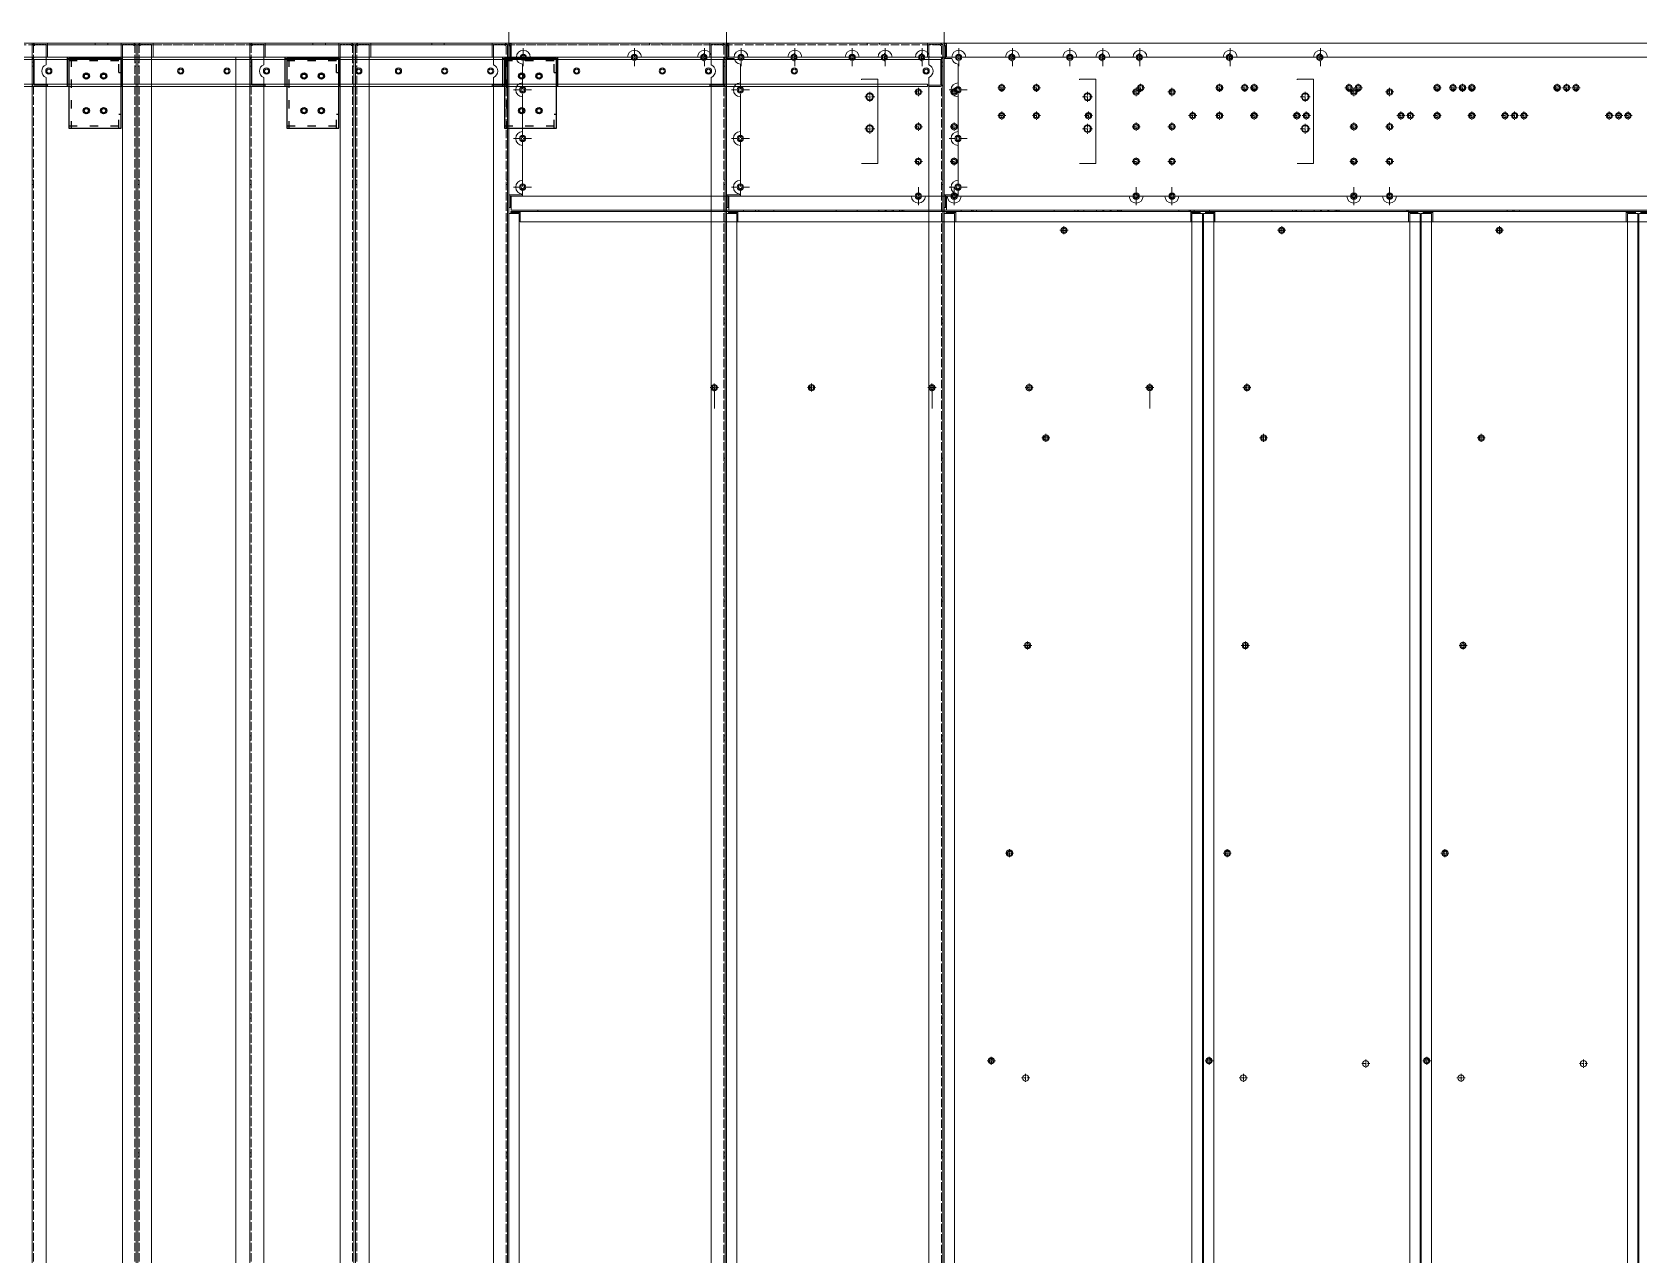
# Model space of a CAD drawing. Header units: millimetres. Extents: x -664082 to 30827, y -141530 to 21962.
# Drawn here: x -656268 to -653954, y -133799 to -132039 of the extents above; entities that cross this region are included whole.
import ezdxf

# ---------------------------------------------------------------- set-up
doc = ezdxf.new("R2010")
doc.units = ezdxf.units.MM
for name, pattern in [('DASHDOT', [18.5, 12, -3, 0.5, -3]), ('DASHED', [15, 12, -3]), ('DASHSPACE', [30, 12, -18])]:
    doc.linetypes.add(name, pattern=pattern)

# ---------------------------------------------------------------- blocks, each defined once
blk = doc.blocks.new('5679796')
at = {"color": 7, "lineweight": 13, "ltscale": 0.027667}
for p, q in [((165481.5, 14310.4), (165481.5, 14327)), ((165483.5, 14310.4), (165483.5, 14327)), ((165481.5, 13335.8), (165481.5, 13352.4)), ((165483.5, 13335.8), (165483.5, 13352.4))]:
    blk.add_line(p, q, dxfattribs=at)
at = {"color": 7, "lineweight": 13, "ltscale": 0.061}
for p, q in [((165520.1, 14327.5), (165483.5, 14327.5)), ((165483.5, 13335.3), (165520.1, 13335.3))]:
    blk.add_line(p, q, dxfattribs=at)
at = {"color": 7, "lineweight": 13, "ltscale": 0.031833}
for p, q in [((165483.5, 14308.4), (165483.5, 14327.5)), ((165483.5, 13335.3), (165483.5, 13354.4))]:
    blk.add_line(p, q, dxfattribs=at)
at = {"color": 7, "lineweight": 13, "ltscale": 0.060846}
blk.add_line((165483.6, 14327.5), (165520.1, 14327.5), dxfattribs=at)
at = {"color": 7, "lineweight": 13, "ltscale": 0.058667}
for p, q in [((165484.9, 14330.4), (165520.1, 14330.4)), ((165520.1, 14328.4), (165484.9, 14328.4)), ((165520.1, 13334.4), (165484.9, 13334.4)), ((165484.9, 13332.4), (165520.1, 13332.4))]:
    blk.add_line(p, q, dxfattribs=at)
at = {"color": 7, "lineweight": 13, "ltscale": 0.004007}
for p, q in [((165522.5, 14328.4), (165520.1, 14328.4)), ((165522.5, 13334.4), (165520.1, 13334.4))]:
    blk.add_line(p, q, dxfattribs=at)
at = {"color": 7, "lineweight": 13, "ltscale": 0.0015}
for p, q in [((165520.1, 14328.4), (165520.1, 14327.5)), ((165520.1, 14327.5), (165520.1, 14328.4)), ((165520.1, 13335.3), (165520.1, 13334.4)), ((165520.1, 13334.4), (165520.1, 13335.3))]:
    blk.add_line(p, q, dxfattribs=at)
at = {"color": 7, "lineweight": 13}
for p, q in [((165520.1, 14327.5), (165520.1, 13965.9)), ((165523.5, 14327), (165523.5, 13335.8)), ((165481.5, 14308.4), (165481.5, 13965.9)), ((165481.5, 14308.4), (165481.5, 13965.9)), ((165484.9, 14308.4), (165484.9, 13965.9)), ((165481.5, 13886.9), (165481.5, 13354.4)), ((165481.5, 13886.9), (165481.5, 13354.4)), ((165484.9, 13886.9), (165484.9, 13354.4)), ((165520.1, 13886.9), (165520.1, 13335.3))]:
    blk.add_line(p, q, dxfattribs=at)
at = {"color": 7, "lineweight": 13, "ltscale": 0.001795}
for p, q in [((165522, 14328.4), (165522.9, 14329.1)), ((165522, 13334.4), (165522.9, 13333.8))]:
    blk.add_line(p, q, dxfattribs=at)
at = {"color": 7, "lineweight": 13, "ltscale": 0.003333}
for p, q in [((165483.5, 14310.4), (165481.5, 14310.4)), ((165481.5, 14308.4), (165483.5, 14308.4)), ((165483.5, 14308.4), (165481.5, 14308.4)), ((165483.5, 13352.4), (165481.5, 13352.4))]:
    blk.add_line(p, q, dxfattribs=at)
at = {"color": 7, "lineweight": 13, "ltscale": 0.003329}
blk.add_line((165483.5, 14308.4), (165483.5, 14310.4), dxfattribs=at)
at = {"color": 7, "lineweight": 13, "ltscale": 0.002333}
for p, q in [((165484.9, 14308.4), (165483.5, 14308.4)), ((165483.5, 13354.4), (165484.9, 13354.4))]:
    blk.add_line(p, q, dxfattribs=at)
for p, q in [((165481.5, 13965.9), (165523.5, 13965.9)), ((165521.5, 13886.9), (165521.5, 13965.9)), ((165481.5, 13886.9), (165523.5, 13886.9))]:
    blk.add_line(p, q)
at = {"color": 7, "lineweight": 13, "ltscale": 0.005667}
blk.add_line((165481.5, 13354.4), (165484.9, 13354.4), dxfattribs=at)
at = {"color": 7, "lineweight": 13, "ltscale": 0.003337}
blk.add_line((165483.5, 13352.4), (165483.5, 13354.4), dxfattribs=at)
at = {"color": 7, "lineweight": 13}
for centre in [(165503.5, 14306.4), (165503.5, 14116.4), (165503.5, 13736.4), (165503.5, 13546.4), (165503.5, 13356.4)]:
    blk.add_circle(centre, 3, dxfattribs=at)
for centre, radius, start, end in [((165484.9, 14327), 3.4, 90, 180), ((165484.9, 14327), 1.4, 90, 159.0752), ((165520.1, 14327), 3.4, 0, 90), ((165484.9, 13335.8), 3.4, 180, 270), ((165484.9, 13335.8), 1.4, 200.9249, 270), ((165520.1, 13335.8), 3.4, 270, 0)]:
    blk.add_arc(centre, radius, start, end, dxfattribs=at)
for points in [[(165523.5, 14327), (165523.5, 14327.3), (165523.5, 14327.6), (165523.3, 14327.8), (165523, 14328.1), (165522.7, 14328.4), (165522.6, 14328.4), (165522.6, 14328.4), (165522.5, 14328.4)], [(165523.5, 13335.8), (165523.5, 13335.6), (165523.5, 13335.3), (165523.3, 13335.1), (165523, 13334.8), (165522.7, 13334.5), (165522.6, 13334.5), (165522.6, 13334.5), (165522.5, 13334.4)]]:
    blk.add_open_spline(points, degree=5, knots=[0, 0, 0, 0, 0, 0, 4.583204, 4.583204, 4.583204, 5.126781, 5.126781, 5.126781, 5.126781, 5.126781, 5.126781], dxfattribs=at)
blk = doc.blocks.new('568596')
at = {"color": 7, "lineweight": 13, "ltscale": 0.00166}
for p, q in [((169550.9, 17462.9), (169549.9, 17462.9)), ((173046.9, 17462.9), (173047.9, 17462.9)), ((169550.9, 16620.9), (169549.9, 16620.9)), ((173046.9, 16620.9), (173047.9, 16620.9))]:
    blk.add_line(p, q, dxfattribs=at)
at = {"color": 7, "lineweight": 13, "ltscale": 0.0015}
for p, q in [((169549.9, 17462.9), (169549.9, 17462)), ((173047.9, 17462), (173047.9, 17462.9)), ((169549.9, 16621.8), (169549.9, 16620.9)), ((173047.9, 16620.9), (173047.9, 16621.8))]:
    blk.add_line(p, q, dxfattribs=at)
at = {"color": 7, "lineweight": 13}
for p, q in [((169549.9, 17462.9), (169549.9, 16621.8)), ((169549.9, 17462), (169549.9, 17436.4)), ((173046.2, 17464.9), (169551.6, 17464.9)), ((173047.9, 16621.8), (173047.9, 17462.9)), ((173047.9, 17442.9), (173047.9, 17462)), ((170022.9, 17008.9), (171222.9, 17008.9)), ((169551.6, 16618.9), (173046.2, 16618.9))]:
    blk.add_line(p, q, dxfattribs=at)
at = {"color": 7, "linetype": 'DASHED', "lineweight": 13, "ltscale": 0.003333}
for p, q in [((169551.9, 17462), (169549.9, 17462)), ((169644.9, 17464.9), (169644.9, 17462.9)), ((169650.9, 17464.9), (169650.9, 17462.9)), ((169844.9, 17464.9), (169844.9, 17462.9)), ((169850.9, 17464.9), (169850.9, 17462.9)), ((173014.9, 17464.9), (173014.9, 17462.9)), ((173020.9, 17464.9), (173020.9, 17462.9)), ((173047.9, 17462), (173045.9, 17462)), ((169549.9, 17445.4), (169551.9, 17445.4)), ((169549.9, 17442.9), (169551.9, 17442.9)), ((169549.9, 17436.4), (169551.9, 17436.4)), ((173047.9, 17442.9), (173045.9, 17442.9)), ((169549.9, 17407.4), (169551.9, 17407.4)), ((169549.9, 17398.4), (169551.9, 17398.4)), ((169549.9, 17217.4), (169551.9, 17217.4)), ((169549.9, 17208.4), (169551.9, 17208.4)), ((169549.9, 17027.4), (169551.9, 17027.4)), ((169549.9, 17018.4), (169551.9, 17018.4)), ((169549.9, 16837.4), (169551.9, 16837.4)), ((169549.9, 16828.4), (169551.9, 16828.4)), ((173047.9, 16727.9), (173045.9, 16727.9)), ((173047.9, 16709.9), (173045.9, 16709.9)), ((169549.9, 16647.4), (169551.9, 16647.4)), ((169549.9, 16640.9), (169551.9, 16640.9)), ((169549.9, 16638.4), (169551.9, 16638.4)), ((173047.9, 16640.9), (173045.9, 16640.9)), ((169551.9, 16621.8), (169549.9, 16621.8)), ((169644.9, 16620.9), (169644.9, 16618.9)), ((169650.9, 16620.9), (169650.9, 16618.9)), ((169844.9, 16620.9), (169844.9, 16618.9)), ((169850.9, 16620.9), (169850.9, 16618.9)), ((170044.9, 16620.9), (170044.9, 16618.9)), ((170050.9, 16620.9), (170050.9, 16618.9)), ((170244.9, 16620.9), (170244.9, 16618.9)), ((170250.9, 16620.9), (170250.9, 16618.9)), ((170444.9, 16620.9), (170444.9, 16618.9)), ((170450.9, 16620.9), (170450.9, 16618.9)), ((170644.9, 16620.9), (170644.9, 16618.9)), ((170650.9, 16620.9), (170650.9, 16618.9)), ((170844.9, 16620.9), (170844.9, 16618.9)), ((170850.9, 16620.9), (170850.9, 16618.9)), ((171044.9, 16620.9), (171044.9, 16618.9)), ((171050.9, 16620.9), (171050.9, 16618.9)), ((171244.9, 16620.9), (171244.9, 16618.9)), ((171250.9, 16620.9), (171250.9, 16618.9)), ((171444.9, 16620.9), (171444.9, 16618.9)), ((171450.9, 16620.9), (171450.9, 16618.9)), ((171644.9, 16620.9), (171644.9, 16618.9)), ((171650.9, 16620.9), (171650.9, 16618.9)), ((171844.9, 16620.9), (171844.9, 16618.9)), ((171850.9, 16620.9), (171850.9, 16618.9)), ((172044.9, 16620.9), (172044.9, 16618.9)), ((172050.9, 16620.9), (172050.9, 16618.9)), ((172244.9, 16620.9), (172244.9, 16618.9)), ((172250.9, 16620.9), (172250.9, 16618.9)), ((172444.9, 16620.9), (172444.9, 16618.9)), ((172450.9, 16620.9), (172450.9, 16618.9)), ((172644.9, 16620.9), (172644.9, 16618.9)), ((172650.9, 16620.9), (172650.9, 16618.9)), ((172844.9, 16620.9), (172844.9, 16618.9)), ((172850.9, 16620.9), (172850.9, 16618.9)), ((173014.9, 16620.9), (173014.9, 16618.9)), ((173020.9, 16620.9), (173020.9, 16618.9)), ((173047.9, 16621.8), (173045.9, 16621.8))]:
    blk.add_line(p, q, dxfattribs=at)
at = {"color": 7, "lineweight": 13, "ltscale": 0.001174}
for p, q in [((169550.9, 17462.9), (169551.6, 17462.9)), ((173046.9, 17462.9), (173046.2, 17462.9)), ((169550.9, 16620.9), (169551.6, 16620.9)), ((173046.9, 16620.9), (173046.2, 16620.9))]:
    blk.add_line(p, q, dxfattribs=at)
at = {"color": 7, "lineweight": 13, "ltscale": 0.002252}
for p, q in [((169551.6, 17464.9), (169551.6, 17463.6)), ((173046.2, 17464.9), (173046.2, 17463.6)), ((169551.6, 16618.9), (169551.6, 16620.3)), ((173046.2, 16618.9), (173046.2, 16620.3))]:
    blk.add_line(p, q, dxfattribs=at)
at = {"color": 7, "lineweight": 13, "ltscale": 0.002009}
for p, q in [((169551.6, 17462.4), (169551.6, 17463.6)), ((173046.2, 17462.4), (173046.2, 17463.6)), ((169551.6, 16621.5), (169551.6, 16620.3)), ((173046.2, 16621.5), (173046.2, 16620.3))]:
    blk.add_line(p, q, dxfattribs=at)
at = {"color": 7, "linetype": 'DASHED', "lineweight": 13}
for p, q in [((173046.2, 17462.9), (169551.6, 17462.9)), ((169551.9, 17464.9), (169551.9, 16621.8)), ((169551.9, 17462), (169551.9, 17436.4)), ((170044.9, 17464.9), (170044.9, 17462.9)), ((170050.9, 17464.9), (170050.9, 17462.9)), ((170244.9, 17464.9), (170244.9, 17462.9)), ((170250.9, 17464.9), (170250.9, 17462.9)), ((170444.9, 17464.9), (170444.9, 17462.9)), ((170450.9, 17464.9), (170450.9, 17462.9)), ((170644.9, 17464.9), (170644.9, 17462.9)), ((170650.9, 17464.9), (170650.9, 17462.9)), ((170844.9, 17464.9), (170844.9, 17462.9)), ((170850.9, 17464.9), (170850.9, 17462.9)), ((171044.9, 17464.9), (171044.9, 17462.9)), ((171050.9, 17464.9), (171050.9, 17462.9)), ((171244.9, 17464.9), (171244.9, 17462.9)), ((171250.9, 17464.9), (171250.9, 17462.9)), ((171444.9, 17464.9), (171444.9, 17462.9)), ((171450.9, 17464.9), (171450.9, 17462.9)), ((171644.9, 17464.9), (171644.9, 17462.9)), ((171650.9, 17464.9), (171650.9, 17462.9)), ((171844.9, 17464.9), (171844.9, 17462.9)), ((171850.9, 17464.9), (171850.9, 17462.9)), ((172044.9, 17464.9), (172044.9, 17462.9)), ((172050.9, 17464.9), (172050.9, 17462.9)), ((172244.9, 17464.9), (172244.9, 17462.9)), ((172250.9, 17464.9), (172250.9, 17462.9)), ((172444.9, 17464.9), (172444.9, 17462.9)), ((172450.9, 17464.9), (172450.9, 17462.9)), ((172644.9, 17464.9), (172644.9, 17462.9)), ((172650.9, 17464.9), (172650.9, 17462.9)), ((172844.9, 17464.9), (172844.9, 17462.9)), ((172850.9, 17464.9), (172850.9, 17462.9)), ((173045.9, 16621.8), (173045.9, 17464.9)), ((173045.9, 17442.9), (173045.9, 17462)), ((169551.6, 16620.9), (173046.2, 16620.9))]:
    blk.add_line(p, q, dxfattribs=at)
at = {"color": 7, "linetype": 'DASHED', "lineweight": 13, "ltscale": 0.001183}
for p, q in [((169551.6, 17462.9), (169552.3, 17462.9)), ((173046.2, 17462.9), (173045.5, 17462.9)), ((169551.6, 16620.9), (169552.3, 16620.9)), ((173046.2, 16620.9), (173045.5, 16620.9))]:
    blk.add_line(p, q, dxfattribs=at)
at = {"color": 7, "linetype": 'DASHED', "lineweight": 13, "ltscale": 0.001406}
for p, q in [((169551.6, 17462.4), (169551.6, 17461.5)), ((173046.2, 17462.4), (173046.2, 17461.5)), ((169551.6, 16621.5), (169551.6, 16622.3)), ((173046.2, 16621.5), (173046.2, 16622.3))]:
    blk.add_line(p, q, dxfattribs=at)
at = {"color": 7, "linetype": 'DASHED', "lineweight": 13, "ltscale": 0.027667}
for p, q in [((169551.6, 17444.9), (169551.6, 17461.5)), ((173046.2, 17461.5), (173046.2, 17444.9)), ((169551.6, 16622.3), (169551.6, 16638.9)), ((173046.2, 16638.9), (173046.2, 16622.3))]:
    blk.add_line(p, q, dxfattribs=at)
at = {"color": 7, "linetype": 'DASHED', "lineweight": 13, "ltscale": 0.0015}
for p, q in [((169551.9, 17462.9), (169551.9, 17462)), ((173045.9, 17462), (173045.9, 17462.9)), ((169551.9, 16621.8), (169551.9, 16620.9)), ((173045.9, 16620.9), (173045.9, 16621.8))]:
    blk.add_line(p, q, dxfattribs=at)
at = {"color": 7, "lineweight": 13, "ltscale": 0.058667}
for p, q in [((173046.2, 17444.9), (169551.6, 17444.9)), ((169553.3, 17442.9), (169569.9, 17442.9)), ((169569.9, 17444.9), (169569.9, 16640.9)), ((173027.9, 16640.9), (173027.9, 17444.9)), ((173045.9, 17442.9), (173027.9, 17442.9)), ((170022.9, 16658.9), (170022.9, 17008.9)), ((171222.9, 16658.9), (171222.9, 17008.9)), ((169917.7, 16638.9), (169551.6, 16638.9)), ((169569.9, 16640.9), (169551.9, 16640.9)), ((169999.2, 16638.9), (169936.1, 16638.9)), ((170016.6, 16638.9), (170039.2, 16638.9)), ((170022.9, 16658.9), (171222.9, 16658.9)), ((170056.6, 16638.9), (170269.2, 16638.9)), ((170286.6, 16638.9), (170499.2, 16638.9)), ((170516.6, 16638.9), (170729.2, 16638.9)), ((170746.6, 16638.9), (170959.2, 16638.9)), ((170976.6, 16638.9), (171189.2, 16638.9)), ((171206.6, 16638.9), (171229.2, 16638.9)), ((171246.6, 16638.9), (172998.7, 16638.9)), ((173017.1, 16638.9), (173046.2, 16638.9)), ((173045.9, 16640.9), (173027.9, 16640.9))]:
    blk.add_line(p, q, dxfattribs=at)
at = {"color": 7, "linetype": 'DASHED', "lineweight": 13, "ltscale": 0.002333}
for p, q in [((169551.9, 17442.9), (169553.3, 17442.9)), ((173045.9, 17442.9), (173044.5, 17442.9)), ((173045.9, 16640.9), (173044.5, 16640.9))]:
    blk.add_line(p, q, dxfattribs=at)
at = {"color": 7, "lineweight": 13, "ltscale": 0.058667}
for centre in [(169926.9, 17402.9), (173007.9, 17402.9), (173007.9, 17022.9), (173007.9, 16832.9), (169926.9, 16642.9), (170007.9, 16643.9), (170047.9, 16643.9), (170277.9, 16643.9), (170507.9, 16643.9), (170737.9, 16643.9), (170967.9, 16643.9), (171197.9, 16643.9), (171237.9, 16643.9), (173007.9, 16642.9)]:
    blk.add_circle(centre, 4.5, dxfattribs=at)
at = {"color": 7, "lineweight": 13}
for centre in [(169926.9, 17212.9), (169926.9, 17022.9), (170007.9, 17023.9), (170047.9, 17023.9), (170277.9, 17023.9), (170507.9, 17023.9), (170737.9, 17023.9), (170967.9, 17023.9), (171197.9, 17023.9), (171237.9, 17023.9), (169926.9, 16832.9), (170007.9, 16833.9), (171237.9, 16833.9)]:
    blk.add_circle(centre, 4.5, dxfattribs=at)
for centre in [(172950.9, 17225.4), (173000.7, 17225.4), (172950.9, 17200.4), (173000.7, 17200.4)]:
    blk.add_circle(centre, 4.5)
at = {"color": 7, "lineweight": 13, "ltscale": 0.058667}
for centre, start, end in [((169926.9, 16642.9), 203.5779, 336.4221), ((170007.9, 16643.9), 209.9997, 330.0003), ((170047.9, 16643.9), 209.9997, 330.0003), ((170277.9, 16643.9), 209.9997, 330.0003), ((170507.9, 16643.9), 209.9997, 330.0003), ((170737.9, 16643.9), 209.9997, 330.0003), ((170967.9, 16643.9), 209.9997, 330.0003), ((171197.9, 16643.9), 209.9997, 330.0003), ((171237.9, 16643.9), 209.9997, 330.0003), ((173007.9, 16642.9), 203.5782, 336.4218)]:
    blk.add_arc(centre, 10, start, end, dxfattribs=at)
at = {"color": 7, "lineweight": 13}
for points in [[(169553.3, 17461.5), (169552.8, 17461.8), (169552.3, 17462.1), (169551.8, 17462.4), (169551.3, 17462.6), (169550.9, 17462.9)], [(169553.3, 17461.5), (169553, 17462), (169552.6, 17462.4), (169552.3, 17462.8), (169552, 17463.2), (169551.6, 17463.6)], [(173044.5, 17461.5), (173044.8, 17462), (173045.2, 17462.4), (173045.5, 17462.8), (173045.9, 17463.2), (173046.2, 17463.6)], [(173044.5, 17461.5), (173045, 17461.8), (173045.6, 17462.1), (173046.1, 17462.4), (173046.5, 17462.6), (173046.9, 17462.9)], [(169553.3, 16622.3), (169552.8, 16622.1), (169552.3, 16621.8), (169551.8, 16621.5), (169551.3, 16621.2), (169550.9, 16620.9)], [(169553.3, 16622.3), (169553, 16621.9), (169552.6, 16621.5), (169552.3, 16621), (169552, 16620.6), (169551.6, 16620.3)], [(173044.5, 16622.3), (173045, 16622.1), (173045.6, 16621.8), (173046.1, 16621.5), (173046.5, 16621.2), (173046.9, 16620.9)], [(173044.5, 16622.3), (173044.8, 16621.9), (173045.2, 16621.5), (173045.5, 16621), (173045.9, 16620.6), (173046.2, 16620.3)]]:
    blk.add_open_spline(points, degree=5, dxfattribs=at)
at = {"color": 7, "linetype": 'DASHED', "lineweight": 13}
for points in [[(169553.3, 17461.5), (169553, 17461.7), (169552.6, 17461.9), (169552.3, 17462.1), (169551.9, 17462.2), (169551.6, 17462.4)], [(169553.3, 17461.5), (169553.1, 17461.8), (169552.9, 17462.1), (169552.7, 17462.4), (169552.5, 17462.6), (169552.3, 17462.9)], [(173044.5, 17461.5), (173044.7, 17461.8), (173044.9, 17462.1), (173045.2, 17462.4), (173045.3, 17462.6), (173045.5, 17462.9)], [(173044.5, 17461.5), (173044.8, 17461.7), (173045.2, 17461.9), (173045.5, 17462.1), (173045.9, 17462.2), (173046.2, 17462.4)], [(169553.3, 16622.3), (169553, 16622.1), (169552.6, 16622), (169552.3, 16621.8), (169551.9, 16621.6), (169551.6, 16621.5)], [(169553.3, 16622.3), (169553.1, 16622), (169552.9, 16621.8), (169552.7, 16621.5), (169552.5, 16621.2), (169552.3, 16620.9)], [(173044.5, 16622.3), (173044.7, 16622), (173044.9, 16621.8), (173045.2, 16621.5), (173045.3, 16621.2), (173045.5, 16620.9)], [(173044.5, 16622.3), (173044.8, 16622.1), (173045.2, 16622), (173045.5, 16621.8), (173045.9, 16621.6), (173046.2, 16621.5)]]:
    blk.add_open_spline(points, degree=5, dxfattribs=at)
blk = doc.blocks.new('769475')
for p, q in [((158713.7, 15280), (158713.7, 15180)), ((158788.7, 15280), (158713.7, 15280)), ((158788.7, 15180), (158788.7, 15280)), ((158713.7, 15180), (158788.7, 15180))]:
    blk.add_line(p, q)
at = {"color": 5, "linetype": 'DASHSPACE'}
for p, q in [((158785.5, 15276.8), (158713.7, 15276.8)), ((158716.9, 15280), (158716.9, 15180)), ((158785.5, 15260), (158785.5, 15276.8)), ((158785.5, 15260), (158788.7, 15260)), ((158713.7, 15183.2), (158788.7, 15183.2)), ((158785.5, 15180), (158785.5, 15200)), ((158785.5, 15200), (158788.7, 15200))]:
    blk.add_line(p, q, dxfattribs=at)
for centre in [(158738.7, 15254.8), (158763.7, 15254.8), (158738.7, 15205), (158763.7, 15205)]:
    blk.add_circle(centre, 3)
blk = doc.blocks.new('1')
at = {"lineweight": 20}
for p, q in [((11512.8, 12345.8), (11512.8, 12365.4)), ((11516.3, 12349.3), (9812.8, 12349.3)), ((10512.8, 12349.3), (10512.8, 8749.3)), ((10512.8, 12329.3), (9812.8, 12329.3))]:
    blk.add_line(p, q, dxfattribs=at)
at = {"color": 7, "lineweight": 20}
for p, q in [((10512.8, 12347.6), (10512.8, 8853)), ((10660.8, 12349.3), (10515.7, 12349.3)), ((10662.8, 12347.6), (10662.8, 8853)), ((14509.3, 12349.3), (11516.3, 12349.3)), ((10492.8, 12329.3), (10492.8, 8769.3)), ((11512.8, 12327.3), (11512.8, 12131.3)), ((11532.8, 12292.3), (11532.8, 12319.3)), ((11543.8, 12329.3), (11683.8, 12329.3)), ((11703.8, 12329.3), (11784.8, 12329.3)), ((11804.8, 12329.3), (11914.8, 12329.3)), ((11934.8, 12329.3), (12044.8, 12329.3)), ((12064.8, 12329.3), (13879.3, 12329.3)), ((12021, 12297.8), (12044.6, 12297.8)), ((12044.6, 12297.8), (12044.6, 12176.3)), ((11532.8, 12222.3), (11532.8, 12272.3)), ((11532.8, 12152.3), (11532.8, 12202.3)), ((12044.6, 12176.3), (12021, 12176.3)), ((12092.8, 12129.3), (11516.3, 12129.3)), ((12144.3, 12129.3), (12112.8, 12129.3)), ((14509.3, 12129.3), (12164.3, 12129.3)), ((11512.8, 12104.2), (11512.8, 9254.4)), ((11516.3, 12109.3), (14509.3, 12109.3)), ((11527.8, 9254.4), (11527.8, 12104.2)), ((11529.4, 12107.3), (12495.2, 12107.3)), ((12496.8, 12104.2), (12496.8, 9254.4)), ((12511.8, 9254.4), (12511.8, 12104.2)), ((12513.3, 12104.2), (12513.3, 9254.4)), ((12528.3, 9254.4), (12528.3, 12104.2)), ((12529.9, 12107.3), (13495.7, 12107.3)), ((12495.2, 12092.3), (11529.4, 12092.3)), ((13495.7, 12092.3), (12529.9, 12092.3))]:
    blk.add_line(p, q, dxfattribs=at)
at = {"color": 7, "lineweight": 20, "ltscale": 0.002252}
for p, q in [((10512.8, 12347.6), (10514.2, 12347.6)), ((10662.8, 12347.6), (10661.5, 12347.6))]:
    blk.add_line(p, q, dxfattribs=at)
at = {"color": 7, "lineweight": 20, "ltscale": 0.002009}
for p, q in [((10515.4, 12347.6), (10514.2, 12347.6)), ((10660.3, 12347.6), (10661.5, 12347.6))]:
    blk.add_line(p, q, dxfattribs=at)
at = {"color": 7, "lineweight": 20, "ltscale": 0.00166}
for p, q in [((10514.8, 12348.3), (10514.8, 12349.3)), ((10660.8, 12348.3), (10660.8, 12349.3))]:
    blk.add_line(p, q, dxfattribs=at)
at = {"color": 7, "lineweight": 20, "ltscale": 0.0015}
for p, q in [((10515.7, 12349.3), (10514.8, 12349.3)), ((10659.9, 12349.3), (10660.8, 12349.3))]:
    blk.add_line(p, q, dxfattribs=at)
at = {"color": 7, "lineweight": 20, "ltscale": 0.001174}
for p, q in [((10514.8, 12348.3), (10514.8, 12347.6)), ((10660.8, 12348.3), (10660.8, 12347.6))]:
    blk.add_line(p, q, dxfattribs=at)
at = {"color": 7, "linetype": 'DASHED', "lineweight": 20}
for p, q in [((10514.8, 12347.6), (10514.8, 8853)), ((10662.8, 12347.3), (10515.7, 12347.3)), ((10660.8, 12347.6), (10660.8, 8853)), ((10512.8, 12152.3), (10514.8, 12152.3)), ((10512.8, 12146.3), (10514.8, 12146.3)), ((10512.8, 11952.3), (10514.8, 11952.3)), ((10512.8, 11946.3), (10514.8, 11946.3)), ((10512.8, 11752.3), (10514.8, 11752.3)), ((10512.8, 11746.3), (10514.8, 11746.3)), ((10512.8, 11552.3), (10514.8, 11552.3)), ((10512.8, 11546.3), (10514.8, 11546.3)), ((10512.8, 11352.3), (10514.8, 11352.3)), ((10512.8, 11346.3), (10514.8, 11346.3)), ((10512.8, 11152.3), (10514.8, 11152.3)), ((10512.8, 11146.3), (10514.8, 11146.3)), ((10512.8, 10952.3), (10514.8, 10952.3)), ((10512.8, 10946.3), (10514.8, 10946.3)), ((10512.8, 10752.3), (10514.8, 10752.3)), ((10512.8, 10746.3), (10514.8, 10746.3))]:
    blk.add_line(p, q, dxfattribs=at)
at = {"color": 7, "linetype": 'DASHED', "lineweight": 20, "ltscale": 0.001183}
for p, q in [((10514.8, 12347.6), (10514.8, 12346.9)), ((10660.8, 12347.6), (10660.8, 12346.9))]:
    blk.add_line(p, q, dxfattribs=at)
at = {"color": 7, "linetype": 'DASHED', "lineweight": 20, "ltscale": 0.0015}
for p, q in [((10515.7, 12347.3), (10514.8, 12347.3)), ((10659.9, 12347.3), (10660.8, 12347.3))]:
    blk.add_line(p, q, dxfattribs=at)
at = {"color": 7, "linetype": 'DASHED', "lineweight": 20, "ltscale": 0.001406}
for p, q in [((10515.4, 12347.6), (10516.2, 12347.6)), ((10660.3, 12347.6), (10659.4, 12347.6))]:
    blk.add_line(p, q, dxfattribs=at)
at = {"color": 7, "linetype": 'DASHED', "lineweight": 20, "ltscale": 0.003333}
for p, q in [((10515.7, 12349.3), (10515.7, 12347.3)), ((10534.8, 12349.3), (10534.8, 12347.3)), ((10603.8, 12349.3), (10603.8, 12347.3)), ((10621.8, 12349.3), (10621.8, 12347.3)), ((10640.8, 12349.3), (10640.8, 12347.3)), ((10659.9, 12349.3), (10659.9, 12347.3)), ((10512.8, 12322.3), (10514.8, 12322.3)), ((10512.8, 12316.3), (10514.8, 12316.3)), ((10662.8, 12322.3), (10660.8, 12322.3)), ((10662.8, 12316.3), (10660.8, 12316.3))]:
    blk.add_line(p, q, dxfattribs=at)
at = {"color": 7, "linetype": 'DASHED', "lineweight": 20, "ltscale": 0.027667}
for p, q in [((10516.2, 12347.6), (10532.8, 12347.6)), ((10659.4, 12347.6), (10642.8, 12347.6))]:
    blk.add_line(p, q, dxfattribs=at)
at = {"color": 7, "lineweight": 20, "ltscale": 0.058667}
for p, q in [((10532.8, 12347.6), (10532.8, 12318.4)), ((10534.8, 12347.3), (10534.8, 12329.3)), ((10640.8, 12329.3), (10640.8, 12349.3)), ((10642.8, 12347.6), (10642.8, 8853)), ((10640.8, 12329.3), (10534.8, 12329.3)), ((10532.8, 12300.1), (10532.8, 9237.4))]:
    blk.add_line(p, q, dxfattribs=at)
at = {"color": 7, "linetype": 'DASHED', "lineweight": 20, "ltscale": 0.002333}
for p, q in [((10534.8, 12347.3), (10534.8, 12345.9)), ((10640.8, 12347.3), (10640.8, 12345.9))]:
    blk.add_line(p, q, dxfattribs=at)
at = {"color": 7, "lineweight": 20, "ltscale": 0.4625}
for p, q in [((11512.8, 12345.8), (11512.8, 12327.3)), ((11514.8, 12327.3), (11514.8, 12345.8)), ((11512.8, 12131.3), (11512.8, 12112.8)), ((11514.8, 12112.8), (11514.8, 12131.3))]:
    blk.add_line(p, q, dxfattribs=at)
at = {"color": 7, "lineweight": 20, "ltscale": 0.05}
for p, q in [((11514.8, 12345.8), (11512.8, 12345.8)), ((11514.8, 12112.8), (11512.8, 12112.8)), ((11554.8, 12107.3), (11554.8, 12109.3)), ((11850.8, 12109.3), (11850.8, 12107.3)), ((11872.8, 12109.3), (11872.8, 12107.3)), ((11894.8, 12109.3), (11894.8, 12107.3)), ((11984.6, 12107.3), (11984.6, 12109.3)), ((12045.8, 12107.3), (12045.8, 12109.3)), ((12075.8, 12109.3), (12075.8, 12107.3)), ((12077.8, 12107.3), (12077.8, 12109.3)), ((12079.8, 12109.3), (12079.8, 12107.3)), ((12081.8, 12109.3), (12081.8, 12107.3)), ((12179.3, 12107.3), (12179.3, 12109.3)), ((12181.3, 12109.3), (12181.3, 12107.3))]:
    blk.add_line(p, q, dxfattribs=at)
at = {"color": 7, "lineweight": 20, "ltscale": 0.0375}
for p, q in [((11514.8, 12345.8), (11516.3, 12345.8)), ((11514.8, 12112.8), (11516.3, 12112.8)), ((11515.9, 12105.7), (11515.9, 12104.2)), ((12508.7, 12105.7), (12508.7, 12104.2)), ((12516.4, 12105.7), (12516.4, 12104.2)), ((12513.3, 10902.3), (12511.8, 10902.3)), ((12513.3, 10858.3), (12511.8, 10858.3)), ((12513.3, 10841.3), (12511.8, 10841.3))]:
    blk.add_line(p, q, dxfattribs=at)
at = {"color": 7, "lineweight": 20, "ltscale": 0.0875}
for p, q in [((11516.3, 12349.3), (11516.3, 12345.8)), ((11512.8, 12327.3), (11516.3, 12327.3)), ((11512.8, 12131.3), (11516.3, 12131.3)), ((11516.3, 12109.3), (11516.3, 12112.8))]:
    blk.add_line(p, q, dxfattribs=at)
at = {"color": 7, "lineweight": 20, "ltscale": 0.4125}
for p, q in [((11516.3, 12345.8), (11516.3, 12329.3)), ((11516.3, 12131.3), (11532.8, 12131.3)), ((11516.3, 12129.3), (11516.3, 12112.8))]:
    blk.add_line(p, q, dxfattribs=at)
at = {"color": 7, "linetype": 'DASHDOT', "lineweight": 20}
for p, q in [((11533.8, 12342.3), (11533.8, 12316.3)), ((11693.8, 12342.3), (11693.8, 12316.3)), ((11794.8, 12342.3), (11794.8, 12316.3)), ((11924.8, 12342.3), (11924.8, 12316.3)), ((12054.8, 12342.3), (12054.8, 12316.3)), ((11546.8, 12329.3), (11520.8, 12329.3)), ((11706.8, 12329.3), (11680.8, 12329.3)), ((11807.8, 12329.3), (11781.8, 12329.3)), ((11937.8, 12329.3), (11911.8, 12329.3)), ((12067.8, 12329.3), (12041.8, 12329.3)), ((11532.8, 12295.3), (11532.8, 12269.3)), ((11545.8, 12282.3), (11519.8, 12282.3)), ((11532.8, 12225.3), (11532.8, 12199.3)), ((11545.8, 12212.3), (11519.8, 12212.3)), ((11532.8, 12155.3), (11532.8, 12129.3)), ((11545.8, 12142.3), (11519.8, 12142.3)), ((12115.8, 12129.3), (12089.8, 12129.3)), ((12102.8, 12142.3), (12102.8, 12116.3)), ((12167.3, 12129.3), (12141.3, 12129.3)), ((12154.3, 12142.3), (12154.3, 12116.3))]:
    blk.add_line(p, q, dxfattribs=at)
at = {"color": 7, "linetype": 'DASHDOT', "lineweight": 20, "ltscale": 0.292505}
for p, q in [((11793.8, 12335.1), (11793.8, 12323.4)), ((11923.8, 12335.1), (11923.8, 12323.4)), ((12053.8, 12335.1), (12053.8, 12323.4)), ((12222.8, 12291.1), (12222.8, 12279.4)), ((12272.8, 12291.1), (12272.8, 12279.4)), ((12422.8, 12291.1), (12422.8, 12279.4)), ((12572.8, 12291.1), (12572.8, 12279.4)), ((12722.8, 12291.1), (12722.8, 12279.4)), ((12872.8, 12291.1), (12872.8, 12279.4)), ((13022.8, 12291.1), (13022.8, 12279.4)), ((12102.8, 12285.1), (12102.8, 12273.4)), ((12154.3, 12285.1), (12154.3, 12273.4)), ((12222.8, 12251.1), (12222.8, 12239.4)), ((12272.8, 12251.1), (12272.8, 12239.4)), ((12347.8, 12251.1), (12347.8, 12239.4)), ((12497.8, 12251.1), (12497.8, 12239.4)), ((12647.8, 12251.1), (12647.8, 12239.4)), ((12797.8, 12251.1), (12797.8, 12239.4)), ((12947.8, 12251.1), (12947.8, 12239.4)), ((13097.8, 12251.1), (13097.8, 12239.4)), ((12102.8, 12235.1), (12102.8, 12223.4)), ((12154.3, 12235.1), (12154.3, 12223.4)), ((12102.8, 12185.1), (12102.8, 12173.4)), ((12154.3, 12185.1), (12154.3, 12173.4)), ((11808.8, 11859.6), (11808.8, 11847.9)), ((11948.8, 11859.6), (11948.8, 11847.9)), ((12260.1, 11488.3), (12260.1, 11476.6)), ((12234, 11189.5), (12234, 11177.8)), ((12207.8, 10890.6), (12207.8, 10878.9))]:
    blk.add_line(p, q, dxfattribs=at)
at = {"color": 7, "lineweight": 20, "ltscale": 0.1875}
blk.add_line((11516.3, 12329.3), (11523.8, 12329.3), dxfattribs=at)
at = {"color": 7, "lineweight": 20, "ltscale": 0.192551}
blk.add_line((11524.1, 12327.3), (11516.3, 12327.3), dxfattribs=at)
at = {"color": 7, "linetype": 'DASHDOT', "lineweight": 20, "ltscale": 0.292499}
for p, q in [((11799.7, 12329.3), (11788, 12329.3)), ((11929.7, 12329.3), (11918, 12329.3)), ((12059.7, 12329.3), (12048, 12329.3)), ((12108.7, 12279.3), (12097, 12279.3)), ((12160.2, 12279.3), (12148.5, 12279.3)), ((12228.7, 12285.3), (12217, 12285.3)), ((12278.7, 12285.3), (12267, 12285.3)), ((12428.7, 12285.3), (12417, 12285.3)), ((12578.7, 12285.3), (12567, 12285.3)), ((12728.7, 12285.3), (12717, 12285.3)), ((12878.7, 12285.3), (12867, 12285.3)), ((13028.7, 12285.3), (13017, 12285.3)), ((12228.7, 12245.3), (12217, 12245.3)), ((12278.7, 12245.3), (12267, 12245.3)), ((12353.7, 12245.3), (12342, 12245.3)), ((12503.7, 12245.3), (12492, 12245.3)), ((12653.7, 12245.3), (12642, 12245.3)), ((12803.7, 12245.3), (12792, 12245.3)), ((12953.7, 12245.3), (12942, 12245.3)), ((13103.7, 12245.3), (13092, 12245.3)), ((12108.7, 12229.3), (12097, 12229.3)), ((12160.2, 12229.3), (12148.5, 12229.3)), ((12108.7, 12179.3), (12097, 12179.3)), ((12160.2, 12179.3), (12148.5, 12179.3)), ((12318.3, 12080.2), (12306.6, 12080.2)), ((12312.4, 12086.1), (12312.4, 12074.4)), ((11814.7, 11853.8), (11803, 11853.8)), ((11954.7, 11853.8), (11943, 11853.8)), ((12292.1, 11781.3), (12280.4, 11781.3)), ((12286.3, 11787.2), (12286.3, 11775.5)), ((12266, 11482.5), (12254.3, 11482.5)), ((12239.8, 11183.6), (12228.1, 11183.6)), ((12213.7, 10884.8), (12202, 10884.8)), ((12747.1, 10886.5), (12747.1, 10874.8)), ((12263.1, 10860.1), (12251.4, 10860.1)), ((12257.2, 10865.9), (12257.2, 10854.2))]:
    blk.add_line(p, q, dxfattribs=at)
at = {"color": 7, "lineweight": 20, "ltscale": 0.023431}
blk.add_line((12021, 12296.9), (12021, 12297.8), dxfattribs=at)
at = {"color": 7, "linetype": 'DASHDOT', "lineweight": 20, "ltscale": 0.357501}
for p, q in [((12040, 12272.3), (12025.7, 12272.3)), ((12040, 12226.3), (12025.7, 12226.3))]:
    blk.add_line(p, q, dxfattribs=at)
at = {"color": 7, "linetype": 'DASHDOT', "lineweight": 20, "ltscale": 0.357495}
for p, q in [((12032.8, 12279.4), (12032.8, 12265.1)), ((12032.8, 12233.4), (12032.8, 12219.1))]:
    blk.add_line(p, q, dxfattribs=at)
at = {"color": 7, "lineweight": 20, "ltscale": 0.053766}
for p, q in [((12101.8, 12232.1), (12103.9, 12232.1)), ((12153.3, 12232.1), (12155.4, 12232.1))]:
    blk.add_line(p, q, dxfattribs=at)
at = {"color": 7, "lineweight": 20, "ltscale": 0.025}
blk.add_line((11532.8, 12131.3), (11532.8, 12132.3), dxfattribs=at)
at = {"color": 7, "lineweight": 20, "ltscale": 0.214999}
blk.add_line((11512.8, 12112.8), (11512.8, 12104.2), dxfattribs=at)
at = {"color": 7, "lineweight": 20, "ltscale": 0.0775}
for p, q in [((11512.8, 12104.2), (11515.9, 12104.2)), ((11529.4, 12107.3), (11529.4, 12104.2)), ((12495.2, 12107.3), (12495.2, 12104.2)), ((12511.8, 12104.2), (12508.7, 12104.2)), ((12513.3, 12104.2), (12516.4, 12104.2)), ((12529.9, 12107.3), (12529.9, 12104.2))]:
    blk.add_line(p, q, dxfattribs=at)
at = {"color": 7, "lineweight": 20, "ltscale": 0.3375}
for p, q in [((11529.4, 12107.3), (11515.9, 12107.3)), ((11515.9, 12105.7), (11529.4, 12105.7)), ((12508.7, 12107.3), (12495.2, 12107.3)), ((12495.2, 12105.7), (12508.7, 12105.7)), ((12529.9, 12107.3), (12516.4, 12107.3)), ((12516.4, 12105.7), (12529.9, 12105.7))]:
    blk.add_line(p, q, dxfattribs=at)
at = {"color": 7, "lineweight": 20, "ltscale": 0.04}
for p, q in [((11515.9, 12107.3), (11515.9, 12105.7)), ((12508.7, 12107.3), (12508.7, 12105.7)), ((12516.4, 12107.3), (12516.4, 12105.7))]:
    blk.add_line(p, q, dxfattribs=at)
at = {"color": 7, "lineweight": 20, "ltscale": 0.2975}
for p, q in [((11527.8, 12104.2), (11515.9, 12104.2)), ((11529.4, 12092.3), (11529.4, 12104.2)), ((12495.2, 12092.3), (12495.2, 12104.2)), ((12508.7, 12104.2), (12496.8, 12104.2)), ((12528.3, 12104.2), (12516.4, 12104.2)), ((12529.9, 12092.3), (12529.9, 12104.2))]:
    blk.add_line(p, q, dxfattribs=at)
at = {"color": 7, "lineweight": 20, "ltscale": 0.049997}
blk.add_line((12014.6, 12109.3), (12014.6, 12107.3), dxfattribs=at)
at = {"color": 7, "lineweight": 20, "ltscale": 0.050191}
for p, q in [((12331.6, 12109.3), (12331.8, 12107.3)), ((12333.8, 12107.3), (12333.6, 12109.3)), ((12341.2, 12109.3), (12341, 12107.3)), ((12950.8, 12109.3), (12950.6, 12107.3)), ((12950.6, 12107.3), (12950.8, 12109.3))]:
    blk.add_line(p, q, dxfattribs=at)
at = {"color": 7, "linetype": 'DASHDOT', "lineweight": 20, "ltscale": 0.195001}
for p, q in [((12316.4, 12080.1), (12308.6, 12080.1)), ((12312.5, 12084), (12312.5, 12076.2)), ((11809, 11857.5), (11809, 11849.7)), ((11952.8, 11853.6), (11945, 11853.6)), ((11948.9, 11857.5), (11948.9, 11849.7)), ((12290.3, 11781.2), (12282.5, 11781.2)), ((12286.4, 11785.1), (12286.4, 11777.3)), ((12264.1, 11482.3), (12256.3, 11482.3)), ((12260.2, 11486.2), (12260.2, 11478.4)), ((12238, 11183.5), (12230.2, 11183.5)), ((12234.1, 11187.4), (12234.1, 11179.6)), ((12211.8, 10884.6), (12204, 10884.6)), ((12207.9, 10888.5), (12207.9, 10880.7))]:
    blk.add_line(p, q, dxfattribs=at)
at = {"color": 7, "linetype": 'DASHDOT', "lineweight": 20, "ltscale": 0.194995}
blk.add_line((11812.9, 11853.6), (11805.1, 11853.6), dxfattribs=at)
at = {"color": 0, "lineweight": 20}
blk.add_line((11809, 11853.8), (11809, 11823.8), dxfattribs=at)
at = {"color": 7, "linetype": 'DASHDOT', "lineweight": 20, "ltscale": 0.292502}
blk.add_line((12753, 10880.7), (12741.3, 10880.7), dxfattribs=at)
at = {"color": 7, "lineweight": 20}
for centre, radius in [((11533.8, 12329.3), 4.5), ((11693.8, 12329.3), 4.5), ((11793.8, 12329.3), 4.5), ((11923.8, 12329.3), 4.5), ((12053.8, 12329.3), 4.5), ((11533.8, 12329.3), 3), ((11693.8, 12329.3), 3), ((11793.8, 12329.3), 3), ((11923.8, 12329.3), 3), ((12053.8, 12329.3), 3), ((12222.8, 12285.3), 4.5), ((12222.8, 12285.3), 3), ((12272.8, 12285.3), 4.5), ((12272.8, 12285.3), 3), ((12422.8, 12285.3), 4.5), ((12422.8, 12285.3), 3), ((12572.8, 12285.3), 4.5), ((12572.8, 12285.3), 3), ((12722.8, 12285.3), 4.5), ((12722.8, 12285.3), 3), ((12872.8, 12285.3), 4.5), ((12872.8, 12285.3), 3), ((13022.8, 12285.3), 4.5), ((13022.8, 12285.3), 3), ((11532.8, 12282.3), 4.5), ((11532.8, 12282.3), 3), ((12032.8, 12272.3), 5.5), ((12032.8, 12272.3), 4.5), ((12102.8, 12279.3), 4.5), ((12102.8, 12279.3), 3), ((12154.3, 12279.3), 4.5), ((12154.3, 12279.3), 3), ((12222.8, 12245.3), 4.5), ((12222.8, 12245.3), 3), ((12272.8, 12245.3), 4.5), ((12272.8, 12245.3), 3), ((12347.8, 12245.3), 4.5), ((12347.8, 12245.3), 3), ((12497.8, 12245.3), 4.5), ((12497.8, 12245.3), 3), ((12647.8, 12245.3), 4.5), ((12647.8, 12245.3), 3), ((12797.8, 12245.3), 4.5), ((12797.8, 12245.3), 3), ((12947.8, 12245.3), 4.5), ((12947.8, 12245.3), 3), ((13097.8, 12245.3), 4.5), ((13097.8, 12245.3), 3), ((12032.8, 12226.3), 5.5), ((12032.8, 12226.3), 4.5), ((12102.8, 12229.3), 4.5), ((12102.8, 12229.3), 3), ((12154.3, 12229.3), 4.5), ((12154.3, 12229.3), 3), ((11532.8, 12212.3), 4.5), ((11532.8, 12212.3), 3), ((12102.8, 12179.3), 4.5), ((12102.8, 12179.3), 3), ((12154.3, 12179.3), 4.5), ((12154.3, 12179.3), 3), ((11532.8, 12142.3), 4.5), ((11532.8, 12142.3), 3), ((12102.8, 12129.3), 4.5), ((12102.8, 12129.3), 3), ((12154.3, 12129.3), 4.5), ((12154.3, 12129.3), 3), ((12312.4, 12080.2), 4.5), ((12312.5, 12080.1), 3), ((11808.8, 11853.8), 4.5), ((11809, 11853.6), 3), ((11948.8, 11853.8), 4.5), ((11948.9, 11853.6), 3), ((12286.3, 11781.3), 4.5), ((12286.4, 11781.2), 3), ((12260.1, 11482.5), 4.5), ((12260.2, 11482.3), 3), ((12234, 11183.6), 4.5), ((12234.1, 11183.5), 3), ((12207.8, 10884.8), 4.5), ((12207.9, 10884.6), 3), ((12747.1, 10880.7), 4.5), ((12257.2, 10860.1), 4.5)]:
    blk.add_circle(centre, radius, dxfattribs=at)
at = {"color": 7, "lineweight": 20, "ltscale": 0.058667}
blk.add_circle((10536.8, 12309.3), 4.5, dxfattribs=at)
at = {"color": 7, "lineweight": 20}
for centre, radius, start, end in [((11516.4, 12345.7), 3.56, 91.0452, 178.9548), ((11516.4, 12345.7), 1.56, 92.3804, 177.6205), ((11533.8, 12329.3), 10, 0, 180), ((11693.8, 12329.3), 10, 0, 180), ((11794.8, 12329.3), 10, 0, 180), ((11924.8, 12329.3), 10, 0, 180), ((12054.8, 12329.3), 10, 0, 180), ((11533.8, 12329.3), 10, 191.537, 264.2608), ((11532.8, 12282.3), 10, 90, 270), ((11532.8, 12212.3), 10, 90, 270), ((11532.8, 12142.3), 10, 90, 270), ((12102.8, 12129.3), 10, 180, 0), ((12154.3, 12129.3), 10, 180, 0), ((12060.8, 12107.3), 6, 160.5285, 180), ((12060.8, 12107.3), 4.5, 153.6122, 180), ((12060.8, 12107.3), 4.5, 360, 26.3878), ((12060.8, 12107.3), 6, 0, 19.4715)]:
    blk.add_arc(centre, radius, start, end, dxfattribs=at)
at = {"color": 7, "lineweight": 20, "ltscale": 0.058667}
blk.add_arc((10536.8, 12309.3), 10, 113.5782, 246.4218, dxfattribs=at)
at = {"color": 7, "lineweight": 20}
for points in [[(10516.2, 12345.9), (10515.8, 12346.2), (10515.4, 12346.5), (10515, 12346.9), (10514.6, 12347.2), (10514.2, 12347.6)], [(10516.2, 12345.9), (10516, 12346.4), (10515.7, 12346.9), (10515.4, 12347.4), (10515.1, 12347.9), (10514.8, 12348.3)], [(10659.4, 12345.9), (10659.7, 12346.4), (10660, 12346.9), (10660.3, 12347.4), (10660.6, 12347.9), (10660.8, 12348.3)], [(10659.4, 12345.9), (10659.9, 12346.2), (10660.3, 12346.5), (10660.7, 12346.9), (10661.1, 12347.2), (10661.5, 12347.6)]]:
    blk.add_open_spline(points, degree=5, dxfattribs=at)
at = {"color": 7, "linetype": 'DASHED', "lineweight": 20}
for points in [[(10516.2, 12345.9), (10516, 12346.1), (10515.7, 12346.3), (10515.4, 12346.5), (10515.1, 12346.7), (10514.8, 12346.9)], [(10516.2, 12345.9), (10516.1, 12346.2), (10515.9, 12346.5), (10515.7, 12346.9), (10515.6, 12347.2), (10515.4, 12347.6)], [(10659.4, 12345.9), (10659.6, 12346.2), (10659.8, 12346.5), (10660, 12346.9), (10660.1, 12347.2), (10660.3, 12347.6)], [(10659.4, 12345.9), (10659.7, 12346.1), (10660, 12346.3), (10660.3, 12346.5), (10660.6, 12346.7), (10660.8, 12346.9)]]:
    blk.add_open_spline(points, degree=5, dxfattribs=at)
at = {"lineweight": 20, "ltscale": 7.5, "rotation": 90}
for name, p in [('568596', (28129.8, -160698.6)), ('5679796', (24843.3, -153194.3))]:
    blk.add_blockref(name, p, dxfattribs=at)
at = {"lineweight": 20, "ltscale": 7.5}
blk.add_blockref('769475', (-147834.3, -2952.7), dxfattribs=at)

msp = doc.modelspace()

# ---------------------------------------------------------------- block references
at = {"lineweight": 5}
for p in [(-667094.5, -144403.9), (-666780.9, -144403.9), (-666467.4, -144403.9)]:
    msp.add_blockref('1', p, dxfattribs=at)

doc.saveas('drawing.dxf')
